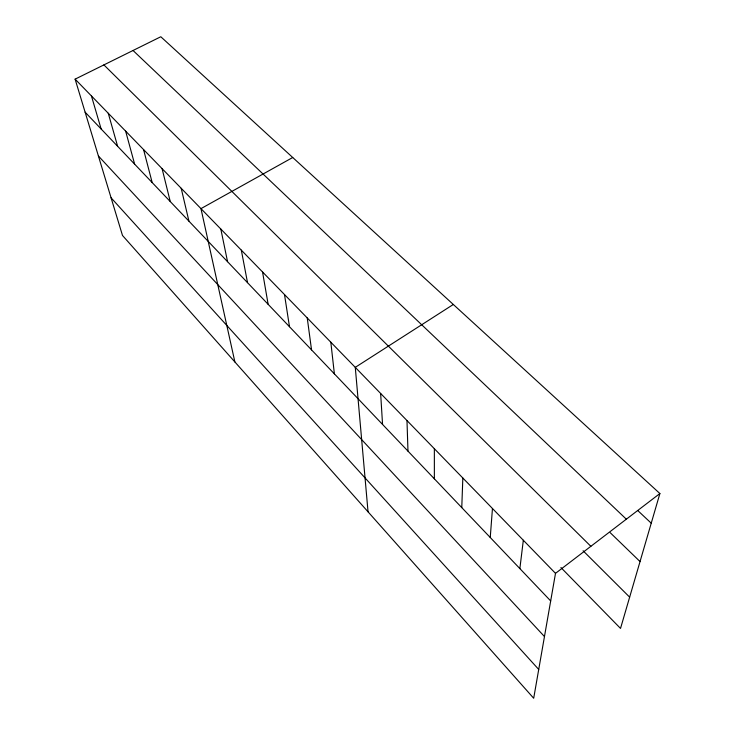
<?xml version="1.0" encoding="UTF-8"?>
<svg xmlns="http://www.w3.org/2000/svg" width="735" height="735" viewBox="0 0 735 735"><rect width="100%" height="100%" fill="white"/><g stroke="black" fill="none" stroke-linecap="round" stroke-linejoin="round"><path stroke-width="1.1" d="M461.773 507.6L462.829 478.007M490.245 537.496L492.459 508.491M519.865 568.587L523.329 540.243M659.892 493.543L555.504 573.346L533.693 698.25L122.497 235.476L75.108 79.15L160.8 36.75L659.892 493.543L620.524 628.425L560.915 567.539M453.32 304.474L355.271 367.353L368.042 511.817M292.723 157.492L200.967 208.63L234.878 361.96M637.916 510.687L651.238 523.191M133.035 50.485L626.339 519.186M610.206 532.682L640.038 561.568M103.901 64.9L590.866 546.316M583.075 550.754L629.656 597.16M75.108 79.15L555.504 573.346M85.122 112.17L550.69 600.954M98.407 156.004L544.47 636.556M111.077 197.807L538.727 669.456M91.434 95.945L101.136 128.983M108.266 113.263L117.628 146.302M125.639 131.133L134.634 164.162M143.564 149.572L152.173 182.565M162.077 168.618L170.263 201.565M181.196 188.289L188.932 221.161M220.812 229.035L227.556 261.706M241.319 250.139L247.52 282.663M262.542 271.968L268.146 304.327M284.5 294.56L289.48 326.717M307.248 317.961L311.539 349.888M330.823 342.207L334.379 373.867M380.638 393.455L382.558 424.435M406.979 420.558L407.98 451.134M434.357 448.717L434.367 478.834"/></g></svg>
